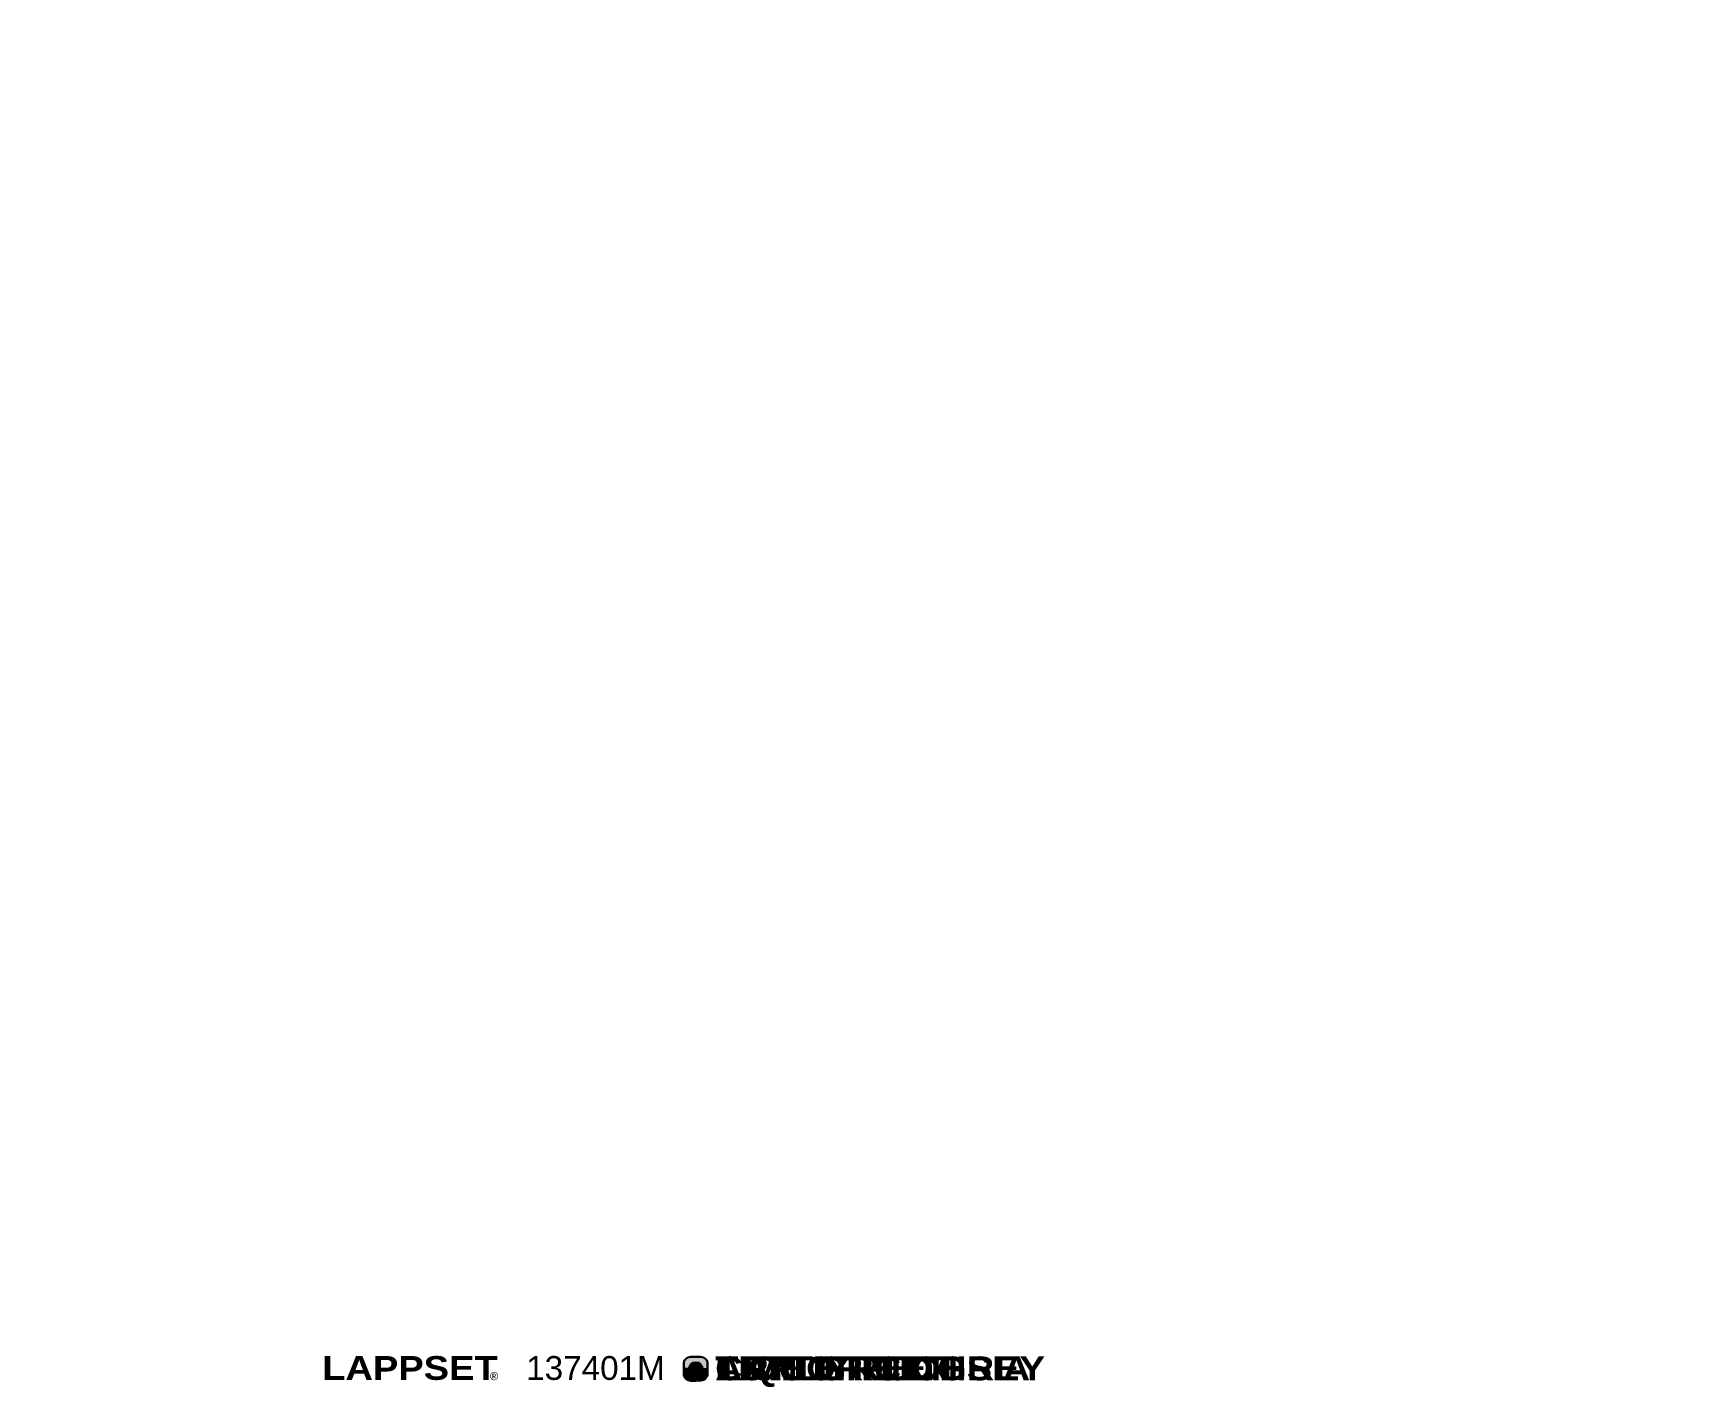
# Model space of a CAD drawing. Extents: x -11140 to 8860, y -4637 to 15363.
# Drawn here: x -3232 to 8860, y 5366 to 15363 of the extents above; entities that cross this region are included whole.
import ezdxf

# ---------------------------------------------------------------- set-up
doc = ezdxf.new("R2010")
doc.units = 0
doc.header["$LTSCALE"] = 5
doc.layers.add('Lg_txt', color=4, linetype='CONTINUOUS')
doc.layers.add('REVIEW_REQUIRED', color=30, linetype='CONTINUOUS')
doc.styles.add('LG1', font='arial.ttf', dxfattribs={"height": 185})
doc.styles.add('LG2', font='', dxfattribs={"height": 185})
doc.styles.add('LG3', font='simplex.shx')
doc.styles.get('LG2').set_extended_font_data('Arial Black', bold=True)

# ---------------------------------------------------------------- blocks, each defined once
blk = doc.blocks.new('prodnum')
at = {"layer": 'REVIEW_REQUIRED'}
for s, height, style, p in [('LAPPSET', 175, 'LG2', (0, 0)), ('®', 60, 'LG1', (1233, -2))]:
    blk.add_text(s, height=height, dxfattribs=dict(at, style=style)).set_placement(p)
at = {"layer": 'REVIEW_REQUIRED', "style": 'LG1'}
blk.add_attdef('PRODNUM', (1500, 0), '', height=175, dxfattribs=at)
blk = doc.blocks.new('Variteemalayerit')
at = {"layer": 'REVIEW_REQUIRED', "true_color": 0x851f83}
h = blk.add_hatch(color=216, dxfattribs=at)
h.dxf.hatch_style = 1
edge = h.paths.add_edge_path()
edge.add_line((2695, 137), (2695, 212))
edge.add_arc((2745, 212), 50, 90, 180, ccw=False)
edge.add_line((2745, 262), (2820, 262))
edge.add_arc((2820, 212), 50, 0, 90, ccw=False)
edge.add_line((2870, 212), (2870, 137))
edge.add_arc((2820, 137), 50, 270, 360, ccw=False)
edge.add_line((2820, 87), (2745, 87))
edge.add_arc((2745, 137), 50, 180, 270, ccw=False)
at = {"layer": 'REVIEW_REQUIRED', "true_color": 0xb1c72c}
h = blk.add_hatch(color=62, dxfattribs=at)
h.dxf.hatch_style = 1
edge = h.paths.add_edge_path()
edge.add_line((2695, 137), (2695, 212))
edge.add_arc((2745, 212), 50, 90, 180, ccw=False)
edge.add_line((2745, 262), (2820, 262))
edge.add_arc((2820, 212), 50, 0, 90, ccw=False)
edge.add_line((2870, 212), (2870, 137))
edge.add_arc((2820, 137), 50, 270, 360, ccw=False)
edge.add_line((2820, 87), (2745, 87))
edge.add_arc((2745, 137), 50, 180, 270, ccw=False)
at = {"layer": 'REVIEW_REQUIRED', "true_color": 0xc00000}
h = blk.add_hatch(color=12, dxfattribs=at)
h.dxf.hatch_style = 1
edge = h.paths.add_edge_path()
edge.add_line((2695, 137), (2695, 212))
edge.add_arc((2745, 212), 50, 90, 180, ccw=False)
edge.add_line((2745, 262), (2820, 262))
edge.add_arc((2820, 212), 50, 0, 90, ccw=False)
edge.add_line((2870, 212), (2870, 137))
edge.add_arc((2820, 137), 50, 270, 360, ccw=False)
edge.add_line((2820, 87), (2745, 87))
edge.add_arc((2745, 137), 50, 180, 270, ccw=False)
at = {"layer": 'REVIEW_REQUIRED', "true_color": 0x2884ba}
h = blk.add_hatch(color=142, dxfattribs=at)
h.dxf.hatch_style = 1
edge = h.paths.add_edge_path()
edge.add_line((2695, 174), (2870, 174))
edge.add_line((2870, 174), (2870, 212))
edge.add_arc((2820, 212), 50, 0, 90)
edge.add_line((2820, 262), (2745, 262))
edge.add_arc((2745, 212), 50, 90, 180)
edge.add_line((2695, 212), (2695, 174))
at = {"layer": 'REVIEW_REQUIRED', "true_color": 0x9ca2aa}
h = blk.add_hatch(color=253, dxfattribs=at)
h.dxf.hatch_style = 1
edge = h.paths.add_edge_path()
edge.add_line((2695, 137), (2695, 212))
edge.add_arc((2745, 212), 50, 90, 180, ccw=False)
edge.add_line((2745, 262), (2820, 262))
edge.add_arc((2820, 212), 50, 0, 90, ccw=False)
edge.add_line((2870, 212), (2870, 137))
edge.add_arc((2820, 137), 50, 270, 360, ccw=False)
edge.add_line((2820, 87), (2745, 87))
edge.add_arc((2745, 137), 50, 180, 270, ccw=False)
at = {"layer": 'REVIEW_REQUIRED', "true_color": 0xfbb81c}
h = blk.add_hatch(color=40, dxfattribs=at)
h.dxf.hatch_style = 1
edge = h.paths.add_edge_path()
edge.add_line((2695, 174), (2695, 137))
edge.add_arc((2745, 137), 50, 180, 270)
edge.add_line((2745, 87), (2783, 87))
edge.add_line((2783, 87), (2783, 174))
edge.add_line((2783, 174), (2695, 174))
at = {"layer": 'REVIEW_REQUIRED'}
h = blk.add_hatch(color=250, dxfattribs=at)
h.dxf.hatch_style = 1
edge = h.paths.add_edge_path()
edge.add_arc((2783, 174), 50.2, 0, 360)
h = blk.add_hatch(color=250, dxfattribs=at)
h.dxf.hatch_style = 1
edge = h.paths.add_edge_path()
edge.add_arc((2783, 174), 50.2, 0, 360)
h = blk.add_hatch(color=35, dxfattribs=at)
h.dxf.hatch_style = 1
edge = h.paths.add_edge_path()
edge.add_arc((2783, 174), 50.2, 0, 360)
h = blk.add_hatch(color=35, dxfattribs=at)
h.dxf.hatch_style = 1
edge = h.paths.add_edge_path()
edge.add_arc((2783, 174), 50.2, 0, 360)
h = blk.add_hatch(color=252, dxfattribs=at)
h.dxf.hatch_style = 1
edge = h.paths.add_edge_path()
edge.add_arc((2783, 174), 50.2, 0, 360)
at = {"layer": 'REVIEW_REQUIRED', "true_color": 0x851f83}
h = blk.add_hatch(color=216, dxfattribs=at)
h.dxf.hatch_style = 1
edge = h.paths.add_edge_path()
edge.add_line((2870, 174), (2870, 137))
edge.add_arc((2820, 137), 50, 270, 360, ccw=False)
edge.add_line((2820, 87), (2783, 87))
edge.add_line((2783, 87), (2783, 174))
edge.add_line((2783, 174), (2870, 174))
at = {"layer": 'REVIEW_REQUIRED', "color": 62, "true_color": 0xb1c72c}
blk.add_lwpolyline([(2695, 137), (2695, 212, -0.414214), (2745, 262), (2820, 262, -0.414214), (2870, 212), (2870, 137, -0.414214), (2820, 87), (2745, 87, -0.414214)], format="xyb", close=True, dxfattribs=at)
at = {"layer": 'REVIEW_REQUIRED', "color": 12, "true_color": 0xc71712}
blk.add_lwpolyline([(2695, 137), (2695, 212, -0.414214), (2745, 262), (2820, 262, -0.414214), (2870, 212), (2870, 137, -0.414214), (2820, 87), (2745, 87, -0.414214)], format="xyb", close=True, dxfattribs=at)
at = {"layer": 'REVIEW_REQUIRED', "color": 253, "true_color": 0x9ca2aa}
blk.add_lwpolyline([(2695, 137), (2695, 212, -0.414214), (2745, 262), (2820, 262, -0.414214), (2870, 212), (2870, 137, -0.414214), (2820, 87), (2745, 87, -0.414214)], format="xyb", close=True, dxfattribs=at)
at = {"layer": 'REVIEW_REQUIRED', "color": 216, "true_color": 0x851f83}
for points in [[(2695, 137), (2695, 212, -0.414214), (2745, 262), (2820, 262, -0.414214), (2870, 212), (2870, 137, -0.414214), (2820, 87), (2745, 87, -0.414214)], [(2870, 174), (2870, 137, -0.414214), (2820, 87), (2783, 87), (2783, 174)]]:
    blk.add_lwpolyline(points, format="xyb", close=True, dxfattribs=at)
at = {"layer": 'REVIEW_REQUIRED', "color": 142, "true_color": 0x2884ba}
blk.add_lwpolyline([(2695, 174), (2870, 174), (2870, 212, 0.414214), (2820, 262), (2745, 262, 0.414214), (2695, 212)], format="xyb", close=True, dxfattribs=at)
at = {"layer": 'REVIEW_REQUIRED', "color": 40, "true_color": 0xfbb81c}
blk.add_lwpolyline([(2695, 174), (2695, 137, 0.414214), (2745, 87), (2783, 87), (2783, 174)], format="xyb", close=True, dxfattribs=at)
at = {"layer": 'REVIEW_REQUIRED', "color": 250}
blk.add_circle((2783, 174), 50.2, dxfattribs=at)
blk.add_circle((2783, 174), 50.2, dxfattribs=at)
at = {"layer": 'REVIEW_REQUIRED', "color": 35}
blk.add_circle((2783, 174), 50.2, dxfattribs=at)
blk.add_circle((2783, 174), 50.2, dxfattribs=at)
at = {"layer": 'REVIEW_REQUIRED', "color": 252}
blk.add_circle((2783, 174), 50.2, dxfattribs=at)
at = {"layer": 'REVIEW_REQUIRED', "invisible_edges": 15}
for points in [[(-10000, -10000, -5), (10000, -10000, -5), (10000, 10000, -5), (-10000, 10000, -5)], [(10000, 10000, -5), (10000, 10000, -2000), (-10000, 10000, -2000), (-10000, 10000, -5)], [(10000, -10000, -2000), (10000, -10000, -5), (10000, 10000, -5), (10000, 10000, -2000)]]:
    blk.add_3dface(points, dxfattribs=at)
at = {"layer": 'REVIEW_REQUIRED', "color": 142, "true_color": 0x2884ba, "insert": (2926, 265), "char_height": 175, "attachment_point": 1, "style": 'LG3'}
blk.add_mtext_dynamic_manual_height_columns('{\\fArial Black|b0|i0|c0|p34;TUTTIFRUTTI}', width=3485.89, gutter_width=12.5, heights=[-178], dxfattribs=at)
at = {"layer": 'REVIEW_REQUIRED', "color": 12, "true_color": 0xc71712, "insert": (2926, 265), "char_height": 175, "attachment_point": 1, "style": 'LG3'}
blk.add_mtext_dynamic_manual_height_columns('{\\fArial Black|b0|i0|c0|p34;APPLE RED}', width=3485.89, gutter_width=12.5, heights=[-175], dxfattribs=at)
at = {"layer": 'REVIEW_REQUIRED', "color": 216, "true_color": 0x851f83, "insert": (2926, 265), "char_height": 175, "attachment_point": 1, "style": 'LG3'}
blk.add_mtext_dynamic_manual_height_columns('{\\fArial Black|b0|i0|c0|p34;CANDY FUCHSIA}', width=3485.89, gutter_width=12.5, heights=[-181], dxfattribs=at)
at = {"layer": 'REVIEW_REQUIRED', "color": 62, "true_color": 0xb1c72c, "insert": (2926, 265), "char_height": 175, "attachment_point": 1, "style": 'LG3'}
blk.add_mtext_dynamic_manual_height_columns('{\\fArial Black|b0|i0|c0|p34;LIME GREEN}', width=3485.89, gutter_width=12.5, heights=[-181], dxfattribs=at)
at = {"layer": 'REVIEW_REQUIRED', "color": 253, "true_color": 0x9ca2aa, "insert": (2926, 265), "char_height": 175, "attachment_point": 1, "style": 'LG3'}
blk.add_mtext_dynamic_manual_height_columns('{\\fArial Black|b0|i0|c0|p34;LIQUORICE GREY}', width=3485.89, gutter_width=12.5, heights=[-198], dxfattribs=at)

msp = doc.modelspace()

# ---------------------------------------------------------------- block references
at = {"layer": 'REVIEW_REQUIRED'}
msp.add_blockref('Variteemalayerit', (-1139.9, 5362.9), dxfattribs=at)
ref = msp.add_blockref('prodnum', (-1103.8, 5455.8), dxfattribs=at)
ref.add_attrib('PRODNUM', '137401M', (396.2, 5455.8), dxfattribs={"layer": 'Lg_txt', "height": 175, "style": 'LG1'})

doc.saveas('drawing.dxf')
